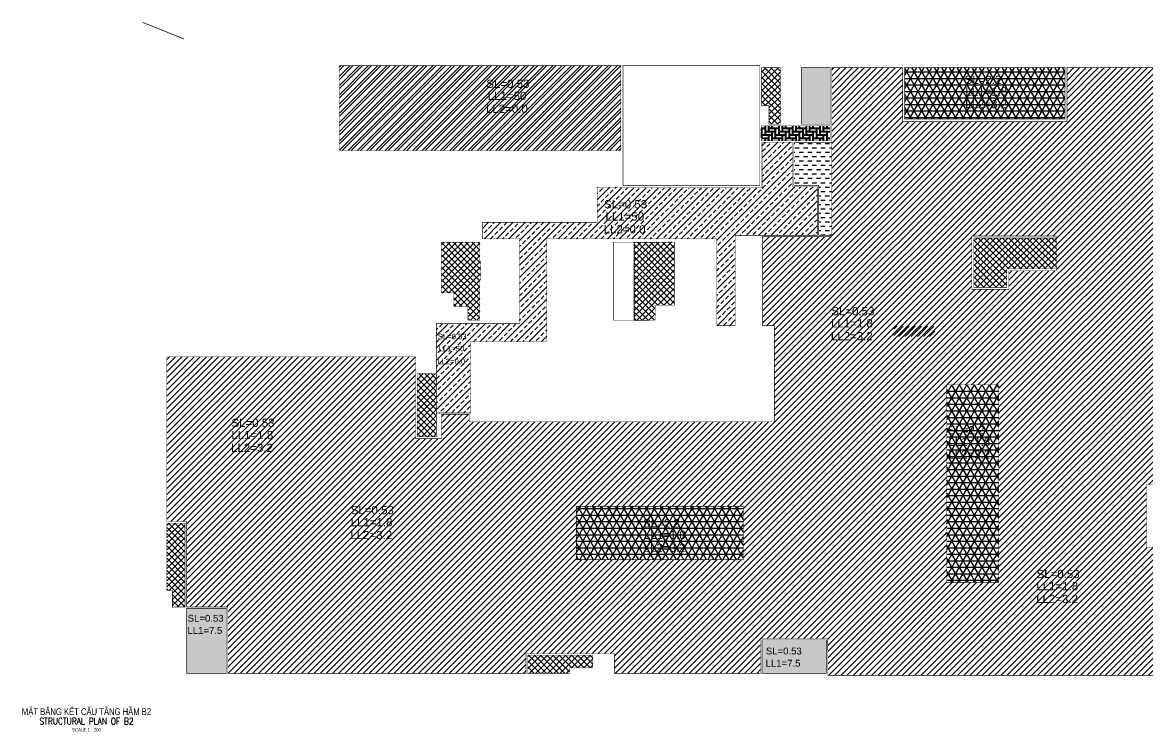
# Model space of a CAD drawing. Header units: millimetres. Extents: x -20379 to 476967, y -520228 to 220376.
# Drawn here: x -20379 to 143901, y -7799 to 95800 of the extents above; entities that cross this region are included whole.
import ezdxf
from ezdxf.enums import TextEntityAlignment as Align

# ---------------------------------------------------------------- set-up
doc = ezdxf.new("R2010")
doc.units = ezdxf.units.MM
doc.header["$MEASUREMENT"] = 0
doc.layers.get('Defpoints').update_dxf_attribs({"color": 145, "lineweight": 9})
doc.layers.add('A-SYM', color=7, linetype='Continuous')
for name, color, linetype, lineweight in [('NDC_S_ANNO', 7, 'Continuous', 20), ('NDC_S_ENG TITLE', 3, 'Continuous', 20), ('NDC_S_TEXT SYMBOL', 7, 'Continuous', 20), ('NDC_S_VN TITLE', 6, 'Continuous', 35)]:
    doc.layers.add(name, color=color, linetype=linetype, lineweight=lineweight)
doc.styles.add('NDC_ANNO', font='', dxfattribs={"width": 0.8})
doc.styles.add('NDC_EN TXT', font='romans.shx', dxfattribs={"width": 0.8})
doc.styles.add('NDC_VIE TXT', font='arial.ttf', dxfattribs={"width": 0.8})
doc.styles.get("Standard").update_dxf_attribs({"font": 'arial.ttf'})
doc.styles.get('NDC_ANNO').set_extended_font_data('Dotum')

# ---------------------------------------------------------------- blocks, each defined once
blk = doc.blocks.new('Drawing name_symbol')
at = {"layer": 'NDC_S_ENG TITLE', "style": 'NDC_EN TXT', "width": 0.8}
blk.add_attdef('SECTDET1', text='', height=5, dxfattribs=at).set_placement((0, 1.01), align=Align.CENTER)
at = {"layer": 'NDC_S_TEXT SYMBOL', "lineweight": 25, "style": 'NDC_ANNO', "width": 0.8}
blk.add_attdef('SSCALE', text='', height=2.5, dxfattribs=at).set_placement((0, -4), align=Align.CENTER)
at = {"layer": 'NDC_S_VN TITLE', "style": 'NDC_VIE TXT', "width": 0.8}
blk.add_attdef('SECTDET2', text='', height=5, dxfattribs=at).set_placement((0, 7.97), align=Align.CENTER)

msp = doc.modelspace()

# ---------------------------------------------------------------- hatches: boundary and pattern name
h = msp.add_hatch()
h.set_pattern_fill('KHAT43', color=256, scale=2000)
h.set_pattern_definition([(0, (-343848.8, -28571.2), (500, 500), [900, -600, 400, -100]), (0, (-343848.8, -28171.2), (500, 500), [900, -100, 400, -600]), (90, (-343848.8, -28571.2), (-500, -500), [400, -100, 900, -600]), (90, (-343448.8, -28671.2), (500, 500), [-600, 900, -100, 400])])
h.paths.add_polyline_path([(97550, 80700), (97550, 78500), (87550, 78500), (87550, 80700)])
h = msp.add_hatch()
h.set_pattern_fill('ANSI33', color=31, scale=200)
h.set_pattern_definition([(45, (-343848.8, -28571.2), (-898.0256, 898.0256), []), (45, (-342950.8, -28571.2), (-898.0256, 898.0256), [635, -317.5])])
h.paths.add_polyline_path([(40050, 38750), (40050, 51800), (52200, 51800), (52200, 64200), (46820, 64200), (46820, 66600), (63550, 66600), (63550, 71750), (67000, 71750), (67000, 71650), (87600, 71650), (87600, 78300), (92050, 78300), (92050, 71800), (95689, 71800), (95689, 64700), (83700, 64700), (83700, 51500), (81000, 51500), (81000, 64200), (56200, 64200), (56200, 49200), (45050, 49200), (45050, 38750)])
at = {"layer": 'A-SYM'}
h = msp.add_hatch(dxfattribs=at)
h.set_pattern_fill('ANSI31', color=1, scale=200)
h.set_pattern_definition([(45, (-343848.8, -28571.2), (-449.0128, 449.0128), [])])
h.paths.add_polyline_path([(156050, 19100), (156050, 400), (114350, 400), (114375, 400), (97225, 400), (97200, 5800), (87400, 5800), (87400, 700), (66050, 700), (66050, 3600), (53150, 3600), (53150, 700), (9600, 700), (9600, 10400), (3600, 10400), (3600, 22900), (700, 22900), (700, 46950), (37000, 46950), (37000, 35000), (40800, 35000), (40800, 38550), (44850, 38550), (44850, 37450), (63100, 37450), (89400, 37450), (89400, 51500), (87702, 51500), (87702, 64500), (97800, 64500), (97800, 89200), (108150, 89200), (108150, 81300), (132150, 81300), (132150, 89200), (177007, 89200), (202208, 64000), (207600, 64000), (207600, 47100), (178300, 47100), (178300, 38150), (182350, 38150), (182350, 28300), (143750, 28300), (143750, 19100)])
h.paths.add_polyline_path([(118250, 64600), (118250, 56800), (123650, 56800), (123650, 59500), (130600, 59500), (130600, 64600)], flags=16)
h.paths.add_polyline_path([(114600, 42850), (122200, 42850), (122200, 14000), (114600, 14000)], flags=16)
h.paths.add_polyline_path([(84900, 25100), (60500, 25100), (60500, 17300), (84900, 17300)], flags=16)
h.paths.add_polyline_path([(154850, 78400), (154850, 81500), (165050, 81500), (165050, 78400)], flags=16)
h = msp.add_hatch(dxfattribs=at)
h.set_pattern_fill('ANSI37', color=4, scale=200)
h.set_pattern_definition([(45, (-343848.8, -28571.2), (-449.0128, 449.0128), []), (135, (-343848.8, -28571.2), (-449.0128, -449.0128), [])])
h.paths.add_polyline_path([(1500, 10400), (1500, 12800), (700, 12800), (700, 22650), (3350, 22650), (3350, 10400)])
h.paths.add_polyline_path([(62900, 3350), (62900, 1500), (59500, 1500), (59500, 700), (53400, 700), (53400, 3350)])
h.paths.add_polyline_path([(40050, 35250), (37250, 35250), (37250, 44500), (40050, 44500)])
h.paths.add_polyline_path([(152950, 19600), (147250, 19600), (147250, 25800), (149950, 25800), (149950, 25600), (152950, 25600)])
h.paths.add_polyline_path([(179300, 47100), (179300, 44500), (178550, 44500), (178550, 38400), (181200, 38400), (181200, 47100)])
h.paths.add_polyline_path([(123350, 57100), (118550, 57100), (118550, 64300), (130600, 64300), (130600, 59800), (123350, 59800)])
h.paths.add_polyline_path([(164800, 81300), (164800, 78650), (155100, 78650), (155100, 81300), (161200, 81300), (161200, 80500), (163250, 80500), (163250, 81300)])
h.paths.add_polyline_path([(88625, 80950), (88625, 83650), (87550, 83650), (87550, 89200), (90300, 89200), (90300, 80950)])
h.paths.add_polyline_path([(40800, 63700), (40800, 56300), (42600, 56300), (42600, 54300), (44650, 54300), (44650, 52300), (46400, 52300), (46400, 58200), (46500, 58200), (46500, 60900), (46400, 60900), (46400, 63700)])
h.paths.add_polyline_path([(74800, 63700), (68969, 63670), (68969, 52270), (72000, 52300), (72000, 54300), (72000, 54500), (74800, 54500), (74800, 56300)])
h = msp.add_hatch(dxfattribs=at)
h.set_pattern_fill('ANGLE', color=6, scale=100)
h.set_pattern_definition([(0, (-343848.8, -28571.2), (0, 698.5), [508, -190.5]), (90, (-343848.8, -28571.2), (-698.5, 4e-14), [508, -190.5])])
h.paths.add_polyline_path([(93350, 89200), (97600, 89200), (97600, 80950), (93350, 80950)])
h.paths.add_polyline_path([(207800, 56000), (207800, 64000), (213750, 64000), (213750, 56000)])
h.paths.add_polyline_path([(87600, 5600), (97000, 5600), (97000, 700), (87600, 700)])
h.paths.add_polyline_path([(3600, 10200), (9400, 10200), (9400, 700), (3600, 700)])
h = msp.add_hatch(dxfattribs=at)
h.set_pattern_fill('ANSI32', color=6, scale=100)
h.set_pattern_definition([(45, (-343848.8, -28571.2), (-673.5192, 673.5192), []), (45, (-343399.8, -28571.2), (-673.5192, 673.5192), [])])
h.paths.add_polyline_path([(25900, 89500), (67000, 89500), (67000, 77100), (25900, 77100)])
h = msp.add_hatch(dxfattribs=at)
h.set_pattern_fill('NET3', color=8, scale=300)
h.set_pattern_definition([(0, (-343848.8, -28571.2), (0, 952.5), []), (60, (-343848.8, -28571.2), (-824.8892, 476.25), []), (120, (-343848.8, -28571.2), (-824.8892, -476.25), [])])
h.paths.add_polyline_path([(114600, 42850), (122200, 42850), (122200, 14000), (114600, 14000)])
h.paths.add_polyline_path([(84900, 25100), (60500, 25100), (60500, 17300), (84900, 17300)])
h.paths.add_polyline_path([(108450, 89200), (131850, 89200), (131850, 81700), (108450, 81700)])
h = msp.add_hatch(dxfattribs=at)
h.set_pattern_fill('DASH', scale=200)
h.set_pattern_definition([(0, (-343848.8, -28571.2), (635, 635), [635, -635])])
h.paths.add_polyline_path([(92250, 78250), (92250, 72000), (95889, 72000), (95889, 64700), (97800, 64700), (97800, 78250)])
h = msp.add_hatch(dxfattribs=at)
h.set_pattern_fill('ANSI31', color=1, scale=200)
h.set_pattern_definition([(45, (-160359.25, -87830.4), (-449.0128, 449.0128), [])])
h.paths.add_polyline_path([(106863, 51413), (112863, 51413), (112863, 49913), (106863, 49913)])

# ---------------------------------------------------------------- linework, layer by layer
at = {"layer": 'A-SYM', "const_width": 70}
for points in [[(156050, 400), (114350, 400), (114375, 400), (97225, 400), (97200, 5800), (87400, 5800), (87400, 700), (66050, 700), (66050, 3600), (53150, 3600), (53150, 700), (9600, 700), (9600, 10400), (3600, 10400), (3600, 22900), (700, 22900), (700, 46950), (37000, 46950), (37000, 35000), (40800, 35000), (40800, 38550), (44850, 38550), (44850, 37450), (63100, 37450), (63100, 37450), (89400, 37450), (89400, 51500), (87702, 51500), (87702, 64500), (97800, 64500), (97800, 89200), (108150, 89200), (108150, 81300), (132150, 81300), (132150, 89200), (177007, 89200)], [(182350, 28300), (143750, 28300), (143750, 19100), (156050, 19100)]]:
    msp.add_lwpolyline(points, dxfattribs=at)
for points in [[(25900, 89500), (67000, 89500), (67000, 77100), (25900, 77100)], [(67300, 89500), (87300, 89500), (87300, 71950), (67300, 71950)], [(88625, 80950), (88625, 83650), (87550, 83650), (87550, 89200), (90300, 89200), (90300, 80950)], [(93350, 89200), (97600, 89200), (97600, 80950), (93350, 80950)], [(108450, 89200), (131850, 89200), (131850, 81700), (108450, 81700)], [(97550, 80700), (97550, 78500), (87550, 78500), (87550, 80700)], [(40050, 38750), (40050, 51800), (52200, 51800), (52200, 64200), (46820, 64200), (46820, 66600), (63550, 66600), (63550, 71750), (67000, 71750), (67000, 71650), (87600, 71650), (87600, 78300), (92050, 78300), (92050, 71800), (95689, 71800), (95689, 64700), (83700, 64700), (83700, 51500), (81000, 51500), (81000, 64200), (56200, 64200), (56200, 49200), (45050, 49200), (45050, 38750)], [(92250, 78250), (92250, 72000), (95889, 72000), (95889, 64700), (97800, 64700), (97800, 78250)], [(118250, 64600), (118250, 56800), (123650, 56800), (123650, 59500), (130600, 59500), (130600, 64600)], [(123350, 57100), (118550, 57100), (118550, 64300), (130600, 64300), (130600, 59800), (123350, 59800)], [(40800, 63700), (40800, 56300), (42600, 56300), (42600, 54300), (44650, 54300), (44650, 52300), (46400, 52300), (46400, 58200), (46500, 58200), (46500, 60900), (46400, 60900), (46400, 63700)], [(65900, 63700), (68900, 63700), (68900, 52300), (65900, 52300)], [(74800, 63700), (68969, 63670), (68969, 52270), (72000, 52300), (72000, 54300), (72000, 54500), (74800, 54500), (74800, 56300)], [(40050, 35250), (37250, 35250), (37250, 44500), (40050, 44500)], [(114600, 42850), (122200, 42850), (122200, 14000), (114600, 14000)], [(84900, 25100), (60500, 25100), (60500, 17300), (84900, 17300)], [(1500, 10400), (1500, 12800), (700, 12800), (700, 22650), (3350, 22650), (3350, 10400)], [(3600, 10200), (9400, 10200), (9400, 700), (3600, 700)], [(87600, 5600), (97000, 5600), (97000, 700), (87600, 700)], [(62900, 3350), (62900, 1500), (59500, 1500), (59500, 700), (53400, 700), (53400, 3350)]]:
    msp.add_lwpolyline(points, close=True, dxfattribs=at)
at = {"layer": 'Defpoints'}
msp.add_line((3200, 93400), (-2800, 95800), dxfattribs=at)

# ---------------------------------------------------------------- block references
at = {"layer": 'NDC_S_ANNO', "xscale": 200, "yscale": 200, "zscale": 200}
msp.add_blockref('Drawing name_symbol', (-11033, -6992), dxfattribs=at).add_auto_attribs({'SECTDET1': 'STRUCTURAL PLAN OF B2', 'SECTDET2': 'MẶT BẰNG KẾT CẤU TẦNG HẦM B2', 'SSCALE': 'SCALE 1 : 200'})

# ---------------------------------------------------------------- texts
for s, height, p in [('SL=0.53', 1200, (50498, 86847, 0)), ('SL=2.2', 1200, (119875, 87421, 0)), ('LL1=50', 1200, (50381, 85069, 0)), ('LL1=1.8', 1200, (120362, 85725, 0)), ('LL2=0.0', 1200, (50349, 83196, 0)), ('LL2=3.2', 1200, (120330, 83852, 0)), ('SL=0.53', 1200, (67691, 69241, 0)), ('LL1=50', 1200, (67574, 67463, 0)), ('LL2=0.0', 1200, (67542, 65590, 0)), ('SL=0.53', 1200, (100868, 53619, 0)), ('LL1=1.8', 1200, (100751, 51841, 0)), ('SL=0.53', 800, (42375, 49917, 0)), ('LL2=3.2', 1200, (100719, 49968, 0)), ('LL1=50', 800, (42259, 48139, 0)), ('LL2=0.0', 800, (42227, 46266, 0)), ('SL=0.53', 1200, (13286, 37298, 0)), ('SL=2.2', 1200, (117405, 36236, 0)), ('LL1=1.8', 1200, (13169, 35520, 0)), ('LL1=1.8', 1200, (117892, 34540, 0)), ('LL2=3.2', 1200, (13137, 33647, 0)), ('LL2=3.2', 1200, (117860, 32667, 0)), ('SL=0.53', 1200, (30700, 24560, 0)), ('LL1=1.8', 1200, (30583, 22782, 0)), ('SL=2.2', 1200, (72927, 22626, 0)), ('LL2=3.2', 1200, (30551, 20909, 0)), ('LL1=1.8', 1200, (73414, 20929, 0)), ('LL2=3.2', 1200, (73382, 19056, 0)), ('SL=0.53', 1200, (130844, 15221, 0)), ('LL1=1.8', 1200, (130727, 13443, 0)), ('LL2=3.2', 1200, (130695, 11570, 0)), ('SL=0.53', 1000, (6369, 8746, 0)), ('LL1=7.5', 1000, (6253, 6968, 0)), ('SL=0.53', 1000, (90796, 3960, 0)), ('LL1=7.5', 1000, (90679, 2182, 0))]:
    msp.add_text(s, height=height).set_placement(p, align=Align.MIDDLE_CENTER)

doc.saveas('drawing.dxf')
